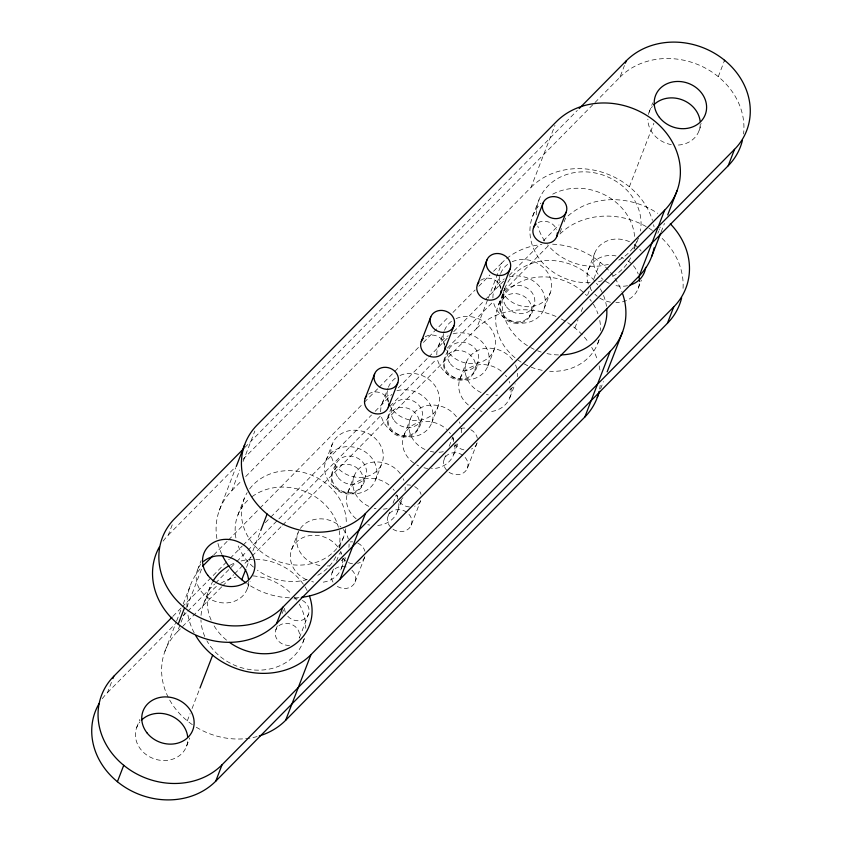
<?xml version="1.0" encoding="UTF-8"?>
<svg xmlns="http://www.w3.org/2000/svg" width="842" height="842" viewBox="0 0 842 842"><rect width="100%" height="100%" fill="white"/><g stroke="black" fill="none" stroke-linecap="round" stroke-linejoin="round"><path stroke-width="0.63" stroke-dasharray="4.21 3.16" d="M102.303 698.702A71.023 61.687 21.1 0 1 107.471 692.661L111.997 680.936M163.106 541.132A71.023 61.687 21.1 0 1 168.274 535.091L172.347 524.545M164.906 651.392L176.167 622.217M176.631 620.996L181.325 608.84M183.198 603.977L190.239 585.737M219.373 510.241L235.792 467.678M136.625 727.677L139.793 719.468M197.428 570.108L201.049 560.719M192.344 724.657A71.023 61.687 21.1 0 1 177.367 631.795L184.872 612.344M186.756 607.482L202.701 566.14M216.899 538.533A71.023 61.687 21.1 0 1 231.834 490.633L239.812 469.973M243.096 461.458L254.831 431.062M203.722 603.577L210.058 587.158M237.928 514.946L244.264 498.527M187.303 720.857L190.071 713.679M192.06 708.543L199.575 689.061M246.527 567.392L250.484 557.13M252.863 550.973L260.378 531.481M186.577 746.17L189.734 737.971M247.369 588.6L250.085 581.569M291.732 549.194L298.068 532.775M325.928 460.553L332.264 444.144M335.758 464.689C317.508 492.423 361.186 508.41 365.723 475.783M275.829 629.858L277.639 625.164M282.165 613.439L283.522 609.924M347.862 492.296L354.187 475.877M382.058 403.655L387.941 388.415M299.436 637.72L308.488 614.271M391.888 407.791C373.637 435.535 417.316 451.512 421.853 418.884M302.962 642.288L304.772 637.604M339.421 547.795L343.494 537.249M331.958 572.96L334.221 567.098M336.484 561.235L339.642 553.026M341.357 568.55L345.873 556.825M375.553 479.919A26.628 23.134 21.1 0 0 345.641 446.744A26.628 23.134 21.1 0 0 331.032 484.045A26.628 23.134 21.1 0 0 375.553 479.919L381.889 463.5A26.628 23.134 21.1 0 0 351.977 430.325A26.628 23.134 21.1 0 0 337.368 467.636A26.628 23.134 21.1 0 0 381.889 463.5M403.981 435.398L410.317 418.979M438.187 346.757L444.071 331.516M355.113 581.99L364.618 557.372M448.018 350.893C429.757 378.637 473.446 394.614 477.982 361.986M388.088 516.062L389.888 511.368M393.056 503.169L396.224 494.959M397.477 511.652L402.908 497.58M431.683 423.021L438.019 406.602M282.638 525.082L476.572 328.496L487.823 299.32M488.297 298.1L501.906 262.841A71.023 61.687 21.1 0 1 541.859 244.506M245.696 476.593L531.039 187.334L554.962 125.332M460.111 378.5L466.447 362.081M494.317 289.869L500.19 274.618M411.243 525.092A12.43 10.799 21.1 0 0 397.277 509.62A12.43 10.799 21.1 0 0 390.467 527.029A12.43 10.799 21.1 0 0 411.243 525.092L420.737 500.474M498.506 304.751L504.832 288.343M532.702 216.12L539.038 199.712M504.137 293.995C485.887 321.739 529.565 337.716 534.112 305.088M444.208 459.164L445.565 455.648M449.186 446.271L452.807 436.893M453.606 454.754L458.585 441.861M487.813 366.123L494.138 349.704M467.363 468.205A12.43 10.799 21.1 0 0 453.406 452.722A12.43 10.799 21.1 0 0 446.586 470.131A12.43 10.799 21.1 0 0 467.363 468.205L476.867 443.576M560.046 232.455L562.298 226.593M564.108 221.909L565.466 218.394A71.023 61.687 21.1 0 1 657.665 213.321M594.999 102.514L619.944 77.232L624.459 65.508M509.736 397.856L515.167 383.794M543.932 309.225L550.268 292.805M588.295 269.819L594.631 253.4M649.098 112.239L652.718 102.861M574.897 327.959L578.054 319.75M581.222 311.54L583.601 305.383M587.558 295.132L590.726 286.922M593.894 278.713L600.23 262.304M629.363 186.798L653.908 123.195M597.736 343.473L599.546 338.779M634.205 248.979L638.278 238.423A53.257 46.268 21.1 0 1 618.27 260.378M657.855 233.234L658.644 231.182M659.044 230.161L659.444 229.129M659.833 228.108L660.233 227.077M718.268 76.685L723.804 62.329M638.236 288.311L641.404 280.102M699.039 130.742L701.754 123.7M600.578 388.909L603.398 381.615M661.149 231.939L664.433 223.435M418.148 428.346A15.977 13.882 21.1 0 1 391.109 428.915A15.977 13.882 21.1 0 1 401.855 407.381A15.977 13.882 21.1 0 1 418.148 428.346L417.243 430.03M474.278 371.448A15.977 13.882 21.1 0 1 447.228 372.017A15.977 13.882 21.1 0 1 457.985 350.483A15.977 13.882 21.1 0 1 474.278 371.448L473.372 373.132M244.801 447.512L577.317 110.439M168.274 535.091L234.771 467.678M243.085 459.248L594.073 103.45M231.834 490.633L242.001 480.34M213.784 554.91L227.635 540.869M228.561 539.933L259.031 509.042M259.957 508.105L363.386 403.255M364.312 402.318L378.163 388.278M379.079 387.341L393.856 372.364M394.782 371.427L418.79 347.093M423.41 342.41L449.26 316.203M452.954 312.456L475.12 289.985M478.814 286.248L489.897 275.008M493.591 271.271L501.906 262.841M172.915 616.323L181.23 607.903M182.156 606.966L229.256 559.214M230.182 558.278L242.191 546.1M243.117 545.163L258.82 529.25M265.283 522.693L269.903 518.009M270.819 517.072L371.501 415.022M375.195 411.275L391.825 394.414M398.287 387.867L427.841 357.903M428.767 356.966L447.239 338.242M453.712 331.685L484.192 300.783M485.108 299.847L504.505 280.186M509.126 275.502L539.606 244.601M543.301 240.865L559.004 224.94M107.471 692.661L174.894 624.311M183.209 615.891L186.903 612.145M187.829 611.208L214.615 584.053M215.531 583.117L235.855 562.519M236.781 561.582L246.938 551.278M247.864 550.342L380.868 415.516M390.109 406.149L436.293 359.334M447.376 348.093L492.633 302.215M503.716 290.985L549.9 244.169M177.367 631.795L221.699 586.863M222.614 585.927L233.697 574.697M234.623 573.76L251.242 556.909M252.168 555.973L281.723 526.018M476.572 328.496A71.023 61.687 21.1 0 1 557.236 317.024M561.33 319.013A71.023 61.687 21.1 0 1 588.084 341.863M591.716 347.399A71.023 61.687 21.1 0 1 597.304 359.481M599.125 365.87A71.023 61.687 21.1 0 1 600.093 371.29M600.188 385.289A71.023 61.687 21.1 0 1 599.609 389.036M257.094 736.571A71.023 61.687 21.1 0 1 195.639 726.814M552.615 244.191A71.023 61.687 21.1 0 1 621.891 291.742M194.186 632.847A71.023 61.687 21.1 0 1 187.587 612.955M187.008 606.871A71.023 61.687 21.1 0 1 201.922 566.95M226.53 640.12A53.257 46.268 21.1 0 1 213.226 624.343M211.131 620.101A53.257 46.268 21.1 0 1 212.416 582.18M230.066 565.203A53.257 46.268 21.1 0 1 235.402 562.782M241.096 560.972A53.257 46.268 21.1 0 1 308.225 592.936M304.036 639.173A53.257 46.268 21.1 0 1 259.231 670.158A53.257 46.268 21.1 0 1 206.89 640.751M204.795 636.52A53.257 46.268 21.1 0 1 200.954 619.849M201.049 615.386A53.257 46.268 21.1 0 1 217.878 585.295M220.72 583.359A53.257 46.268 21.1 0 1 235.928 577.107M253.053 575.896A53.257 46.268 21.1 0 1 291.932 594.399M294.363 597.157A53.257 46.268 21.1 0 1 296.584 600.051M299.205 604.082A53.257 46.268 21.1 0 1 305.741 628.258M512.683 387.12A26.628 23.134 21.1 0 1 508.989 390.583M497.58 395.119A26.628 23.134 21.1 0 1 495.749 395.308M488.286 394.877A26.628 23.134 21.1 0 1 486.434 394.466M481.077 392.561A26.628 23.134 21.1 0 1 470.962 355.166A26.628 23.134 21.1 0 1 512.873 360.323M515.536 364.975A26.628 23.134 21.1 0 1 516.693 368.259M517.451 373.311A26.628 23.134 21.1 0 1 517.293 376.648M510.999 388.036A26.628 23.134 21.1 0 1 489.413 411.727M481.95 411.285A26.628 23.134 21.1 0 1 480.108 410.875M474.741 408.97A26.628 23.134 21.1 0 1 473.046 408.128M468.352 404.981A26.628 23.134 21.1 0 1 465.226 370.996A26.628 23.134 21.1 0 1 502.906 372.606M505.432 375.29A26.628 23.134 21.1 0 1 506.547 376.732M509.2 381.384A26.628 23.134 21.1 0 1 509.842 383.015M456.564 444.018A26.628 23.134 21.1 0 1 454.196 446.418M443.25 451.712A26.628 23.134 21.1 0 1 437.766 452.28M434.03 452.059A26.628 23.134 21.1 0 1 430.315 451.365M424.947 449.46A26.628 23.134 21.1 0 1 414.832 412.064A26.628 23.134 21.1 0 1 456.753 417.222M459.406 421.874A26.628 23.134 21.1 0 1 460.048 423.505M461.205 428.515A26.628 23.134 21.1 0 1 461.163 433.546M454.869 444.934A26.628 23.134 21.1 0 1 431.43 468.689M427.694 468.468A26.628 23.134 21.1 0 1 423.979 467.773M418.611 465.868A26.628 23.134 21.1 0 1 416.916 465.016M413.717 463.016A26.628 23.134 21.1 0 1 408.496 428.483A26.628 23.134 21.1 0 1 446.776 429.504M449.302 432.188A26.628 23.134 21.1 0 1 450.417 433.63M453.07 438.282A26.628 23.134 21.1 0 1 453.712 439.913M402.36 498.201A26.628 23.134 21.1 0 1 399.297 502.158M387.12 508.6A26.628 23.134 21.1 0 1 383.489 509.105M376.037 508.663A26.628 23.134 21.1 0 1 374.185 508.263M368.817 506.358A26.628 23.134 21.1 0 1 358.703 468.962A26.628 23.134 21.1 0 1 400.624 474.12M403.276 478.772A26.628 23.134 21.1 0 1 403.918 480.403M405.191 487.097A26.628 23.134 21.1 0 1 405.044 490.433M398.866 503.516A26.628 23.134 21.1 0 1 375.3 525.587M369.701 525.082A26.628 23.134 21.1 0 1 367.849 524.671M356.092 518.777A26.628 23.134 21.1 0 1 352.977 484.781A26.628 23.134 21.1 0 1 390.646 486.402M393.182 489.086A26.628 23.134 21.1 0 1 394.288 490.528M396.94 495.18A26.628 23.134 21.1 0 1 397.582 496.812M344.304 557.814A26.628 23.134 21.1 0 1 340.61 561.277M329.19 565.813A26.628 23.134 21.1 0 1 327.359 566.003M319.907 565.561A26.628 23.134 21.1 0 1 298.731 531.26M300.426 528.418A26.628 23.134 21.1 0 1 340.852 526.882M343.389 529.565A26.628 23.134 21.1 0 1 348.304 538.954M349.072 543.995A26.628 23.134 21.1 0 1 348.914 547.332M342.61 558.73A26.628 23.134 21.1 0 1 321.034 582.411M313.571 581.98A26.628 23.134 21.1 0 1 311.729 581.569M306.362 579.664A26.628 23.134 21.1 0 1 296.247 542.269A26.628 23.134 21.1 0 1 338.158 547.426M340.821 552.078A26.628 23.134 21.1 0 1 341.463 553.71M302.446 600.441A12.43 10.799 21.1 0 1 306.383 617.502A12.43 10.799 21.1 0 1 287.332 615.765M285.28 612.166A12.43 10.799 21.1 0 1 284.691 608.25M293.963 598.851A12.43 10.799 21.1 0 1 297.426 598.83M289.501 645.361A12.43 10.799 21.1 0 1 275.187 633.658A12.43 10.799 21.1 0 1 288.795 623.585A12.43 10.799 21.1 0 1 299.236 638.162M364.86 556.646A12.43 10.799 21.1 0 1 357.639 563.414M352.524 563.772A12.43 10.799 21.1 0 1 342.947 558.193M341.168 554.489A12.43 10.799 21.1 0 1 340.821 551.352M350.083 541.953A12.43 10.799 21.1 0 1 352.672 541.859M357.787 543.153A12.43 10.799 21.1 0 1 364.902 551.226M351.924 570.213A12.43 10.799 21.1 0 1 352.724 585.495A12.43 10.799 21.1 0 1 335.8 585.316M332.979 582.117A12.43 10.799 21.1 0 1 334.348 569.455A12.43 10.799 21.1 0 1 348.283 567.771M420.432 501.179A12.43 10.799 21.1 0 1 414.569 506.263M409.517 506.958A12.43 10.799 21.1 0 1 397.014 493.686M407.065 484.971A12.43 10.799 21.1 0 1 410.549 485.171M414.706 486.655A12.43 10.799 21.1 0 1 421.032 494.328M477.119 442.85A12.43 10.799 21.1 0 1 471.457 449.06M463.9 449.849A12.43 10.799 21.1 0 1 455.722 445.081M453.659 441.471A12.43 10.799 21.1 0 1 453.143 436.788M460.679 428.504A12.43 10.799 21.1 0 1 466.678 428.283M470.836 429.757A12.43 10.799 21.1 0 1 477.34 438.208M558.478 354.924A53.257 46.268 21.1 0 1 546.048 353.398M541.174 352.051A53.257 46.268 21.1 0 1 537.585 350.777M534.091 349.293A53.257 46.268 21.1 0 1 530.702 347.588M527.429 345.683A53.257 46.268 21.1 0 1 516.325 272.198A53.257 46.268 21.1 0 1 597.694 284.817M600.314 288.848A53.257 46.268 21.1 0 1 606.461 306.288M598.82 340.347A53.257 46.268 21.1 0 1 549.658 371.248M542.185 370.322A53.257 46.268 21.1 0 1 531.249 367.196M527.755 365.702A53.257 46.268 21.1 0 1 524.366 363.997M521.093 362.092A53.257 46.268 21.1 0 1 517.956 359.997M514.978 357.713A53.257 46.268 21.1 0 1 509.989 288.606A53.257 46.268 21.1 0 1 586.706 295.584M589.905 299.289A53.257 46.268 21.1 0 1 591.358 301.226M593.357 304.236A53.257 46.268 21.1 0 1 597.957 313.792M599.757 320.455A53.257 46.268 21.1 0 1 600.483 330.548M559.941 234.002A71.023 61.687 21.1 0 1 652.413 230.466M662.149 238.423A71.023 61.687 21.1 0 1 682.894 290.322M187.661 741.623A26.628 23.134 21.1 0 1 152.613 758.242A26.628 23.134 21.1 0 1 139.888 721.899M639.32 283.765A26.628 23.134 21.1 0 1 615.902 302.678M610.503 302.204A26.628 23.134 21.1 0 1 594.936 294.3M591.747 290.648A26.628 23.134 21.1 0 1 590.389 288.574M588.284 284.038A26.628 23.134 21.1 0 1 616.028 255.915M621.207 257.336A26.628 23.134 21.1 0 1 623.617 258.347M627.953 260.841A26.628 23.134 21.1 0 1 638.247 274.082M627.522 285.733A26.628 23.134 21.1 0 1 614.197 285.196M609.25 283.365A26.628 23.134 21.1 0 1 601.272 277.892M598.083 274.229A26.628 23.134 21.1 0 1 599.304 246.053A26.628 23.134 21.1 0 1 629.953 241.928M634.279 244.422A26.628 23.134 21.1 0 1 641.12 251.063M619.944 77.232A71.023 61.687 21.1 0 1 700.976 65.918A71.023 61.687 21.1 0 1 743.56 134.015M700.27 123.785A26.628 23.134 21.1 0 1 676.705 145.108M671.306 144.635A26.628 23.134 21.1 0 1 647.866 119.196M648.424 114.459A26.628 23.134 21.1 0 1 652.361 106.471M248.6 581.643A26.628 23.134 21.1 0 1 214.689 601.167A26.628 23.134 21.1 0 1 200.691 564.329M335.832 556.678A53.257 46.268 21.1 0 1 317.16 575.612M307.288 579.538A53.257 46.268 21.1 0 1 257.378 570.181M253.442 567.098A53.257 46.268 21.1 0 1 237.718 544.616M235.907 537.954A53.257 46.268 21.1 0 1 249.421 498.79M252.084 496.664A53.257 46.268 21.1 0 1 338.41 527.292M339.179 530.649A53.257 46.268 21.1 0 1 339.063 547.332M345.788 528.744A53.257 46.268 21.1 0 1 278.197 561.414A53.257 46.268 21.1 0 1 247.169 492.591M249.632 488.918A53.257 46.268 21.1 0 1 309.561 474.362A53.257 46.268 21.1 0 1 346.241 524.324M368.438 394.151A12.43 10.799 21.1 0 1 388.583 401.308M425.221 336.811A12.43 10.799 21.1 0 1 444.881 345.188M480.687 280.365A12.43 10.799 21.1 0 1 492.896 279.091A12.43 10.799 21.1 0 1 501.011 288.29M538.185 222.604A12.43 10.799 21.1 0 1 556.72 229.834M509.252 276.923A26.628 23.134 21.1 0 1 543.837 293.837A26.628 23.134 21.1 0 1 526.65 322.707A26.628 23.134 21.1 0 1 493.696 303.046M492.928 298.005A26.628 23.134 21.1 0 1 504.316 278.881M512.231 261.704A26.628 23.134 21.1 0 1 547.763 272.682A26.628 23.134 21.1 0 1 539.743 304.057A26.628 23.134 21.1 0 1 503.842 294.574M500.537 288.29A26.628 23.134 21.1 0 1 499.695 276.618M500.643 273.45A26.628 23.134 21.1 0 1 507.726 264.314M453.122 333.821A26.628 23.134 21.1 0 1 487.718 350.735A26.628 23.134 21.1 0 1 470.52 379.605A26.628 23.134 21.1 0 1 437.566 359.944M436.809 354.903A26.628 23.134 21.1 0 1 448.186 335.779M456.101 318.602A26.628 23.134 21.1 0 1 491.949 330.085A26.628 23.134 21.1 0 1 482.561 361.45A26.628 23.134 21.1 0 1 446.713 349.967M444.418 345.188A26.628 23.134 21.1 0 1 443.576 333.516M444.523 330.348A26.628 23.134 21.1 0 1 451.596 321.212M396.992 390.72A26.628 23.134 21.1 0 1 431.588 407.633A26.628 23.134 21.1 0 1 414.39 436.503A26.628 23.134 21.1 0 1 381.437 416.843M380.679 411.801A26.628 23.134 21.1 0 1 390.562 393.551M399.982 375.5A26.628 23.134 21.1 0 1 435.83 386.983A26.628 23.134 21.1 0 1 426.431 418.348A26.628 23.134 21.1 0 1 390.583 406.865M388.288 402.087A26.628 23.134 21.1 0 1 387.446 390.404M388.394 387.246A26.628 23.134 21.1 0 1 396.887 377.132M630.616 257.863A53.257 46.268 21.1 0 1 611.934 276.797M602.072 280.712A53.257 46.268 21.1 0 1 598.557 281.565M590.063 282.638A53.257 46.268 21.1 0 1 537.08 255.358A53.257 46.268 21.1 0 1 540.953 203.09M552.71 194.165A53.257 46.268 21.1 0 1 605.524 195.291A53.257 46.268 21.1 0 1 634.658 237.444M634.394 245.243A53.257 46.268 21.1 0 1 633.837 248.506M608.398 264.304A53.257 46.268 21.1 0 1 547.637 244.843M544.721 240.959A53.257 46.268 21.1 0 1 537.796 226.066M536.249 214.857A53.257 46.268 21.1 0 1 592.726 172.536A53.257 46.268 21.1 0 1 640.383 231.013M298.952 597.609A71.023 61.687 21.1 0 1 294.195 597.862M289.385 597.809A71.023 61.687 21.1 0 1 246.822 583.495M221.846 554.362A71.023 61.687 21.1 0 1 217.794 542.858M531.039 187.334A71.023 61.687 21.1 0 1 599.451 171.442A71.023 61.687 21.1 0 1 652.466 220.436M653.592 224.709A71.023 61.687 21.1 0 1 654.045 226.877M362.018 485.245L361.113 486.929L362.018 485.245A15.977 13.882 21.1 0 0 345.736 464.279A15.977 13.882 21.1 0 0 334.979 485.802A15.977 13.882 21.1 0 0 362.018 485.245M530.407 314.55L529.492 316.234L530.407 314.55A15.977 13.882 21.1 0 0 514.115 293.584A15.977 13.882 21.1 0 0 503.358 315.118A15.977 13.882 21.1 0 0 530.407 314.55M338.147 477.603A15.977 13.882 21.1 0 0 365.186 477.035A15.977 13.882 21.1 0 0 348.893 456.069A15.977 13.882 21.1 0 0 338.147 477.603M394.267 420.705A15.977 13.882 21.1 0 0 421.316 420.137A15.977 13.882 21.1 0 0 405.023 399.171A15.977 13.882 21.1 0 0 394.267 420.705M450.396 363.807A15.977 13.882 21.1 0 0 477.446 363.239A15.977 13.882 21.1 0 0 461.153 342.273A15.977 13.882 21.1 0 0 450.396 363.807M506.526 306.909A15.977 13.882 21.1 0 0 533.565 306.341A15.977 13.882 21.1 0 0 517.283 285.375A15.977 13.882 21.1 0 0 506.526 306.909"/><path stroke-width="1.26" d="M112.902 678.599L113.796 676.252L171.989 617.26M236.265 466.468L244.706 444.587M117.406 781.723L123.732 765.315A71.023 61.687 21.1 0 1 113.796 676.252M178.209 624.154L184.535 607.735A71.023 61.687 21.1 0 1 174.599 518.683L243.875 448.449M199.975 688.03L212.637 655.202M241.77 579.696L245.738 569.445M260.778 530.46L267.103 514.041A71.023 61.687 21.1 0 1 257.168 424.978L556.373 121.68A71.023 61.687 21.1 0 1 654.697 121.143A71.023 61.687 21.1 0 1 664.633 210.205L639.299 275.86L340.094 579.159A71.023 61.687 21.1 0 1 301.31 597.367M99.093 703.575A71.023 61.687 21.1 0 0 123.648 786.333A71.023 61.687 21.1 0 0 215.731 781.187L222.056 764.768L673.726 306.909A71.023 61.687 21.1 0 0 670.306 223.825M159.306 547.037A71.023 61.687 21.1 0 0 185.019 629.142A71.023 61.687 21.1 0 0 276.534 623.606L282.859 607.198L734.529 149.339A71.023 61.687 21.1 0 0 724.594 60.277A71.023 61.687 21.1 0 0 626.269 60.813L579.17 108.565M365.133 398.424L374.637 373.795M388.288 407.454L397.792 382.836A12.43 10.799 21.1 0 0 383.826 367.354A12.43 10.799 21.1 0 0 377.016 384.762A12.43 10.799 21.1 0 0 397.792 382.836M421.263 341.526L430.757 316.908M259.283 735.95A71.023 61.687 21.1 0 0 285.627 720.32L310.961 654.666L610.166 351.367A71.023 61.687 21.1 0 0 622.638 293.826M340.094 579.159L365.428 513.504L664.633 210.205M444.418 350.556L453.912 325.938A12.43 10.799 21.1 0 0 439.956 310.456A12.43 10.799 21.1 0 0 433.146 327.864A12.43 10.799 21.1 0 0 453.912 325.938M477.382 284.628L486.887 260.01M500.548 293.658L510.042 269.04A12.43 10.799 21.1 0 0 496.085 253.558A12.43 10.799 21.1 0 0 489.265 270.966A12.43 10.799 21.1 0 0 510.042 269.04M533.512 227.729L543.016 203.111M556.667 236.76L566.171 212.142A12.43 10.799 21.1 0 0 552.215 196.66A12.43 10.799 21.1 0 0 545.395 214.078A12.43 10.799 21.1 0 0 566.171 212.142M625.364 63.161L626.269 60.813M285.627 720.32L584.832 417.022L610.166 351.367M724.204 61.298L724.594 60.277M597.294 397.413L599.641 391.341M607.145 371.89L622.627 331.759M651.761 256.263L660.675 233.16M667.717 214.92L677.094 190.608M215.731 781.187L667.401 323.317L673.726 306.909M276.534 623.606L728.204 165.748L734.529 149.339M202.701 566.14L212.858 555.846M599.083 391.498A71.023 61.687 21.1 0 1 584.832 417.022M310.961 654.666A71.023 61.687 21.1 0 1 195.818 635.763M309.509 596.199A53.257 46.268 21.1 0 1 290.816 646.993A53.257 46.268 21.1 0 1 229.519 642.404M212.963 581.233A53.257 46.268 21.1 0 1 229.045 565.761M606.703 308.54A53.257 46.268 21.1 0 1 560.961 354.914M681.652 297.805A71.023 61.687 21.1 0 1 667.401 323.317M222.056 764.768A71.023 61.687 21.1 0 1 123.732 765.315M141.298 720.331A26.628 23.134 21.1 0 1 169.137 715.047A26.628 23.134 21.1 0 1 187.671 736.782M638.931 276.481A26.628 23.134 21.1 0 1 639.467 281.354M645.656 267.346A26.628 23.134 21.1 0 1 630.016 285.112M282.859 607.198A71.023 61.687 21.1 0 1 184.535 607.735M742.455 140.225A71.023 61.687 21.1 0 1 728.204 165.748M653.771 104.892A26.628 23.134 21.1 0 1 681.61 99.619A26.628 23.134 21.1 0 1 700.144 121.343M203.669 561.309A26.628 23.134 21.1 0 1 231.066 557.899A26.628 23.134 21.1 0 1 248.474 579.212M388.93 403.655A12.43 10.799 21.1 0 1 373.195 413.148A12.43 10.799 21.1 0 1 366.712 395.772M445.06 346.757A12.43 10.799 21.1 0 1 428.904 356.092A12.43 10.799 21.1 0 1 423.368 338.295M501.179 290.648A12.43 10.799 21.1 0 1 485.034 299.194A12.43 10.799 21.1 0 1 478.961 281.975M557.32 232.971A12.43 10.799 21.1 0 1 540.743 242.128A12.43 10.799 21.1 0 1 536.196 223.961M365.428 513.504A71.023 61.687 21.1 0 1 267.103 514.041M654.076 247.874A71.023 61.687 21.1 0 1 639.299 275.86M245.78 582.769A71.023 61.687 21.1 0 1 222.32 555.362M146.929 732.782A26.628 23.134 21.1 0 0 192.008 731.845A26.628 23.134 21.1 0 0 164.853 696.902A26.628 23.134 21.1 0 0 146.929 732.782M659.402 117.354A26.628 23.134 21.1 0 0 704.48 116.406A26.628 23.134 21.1 0 0 677.326 81.464A26.628 23.134 21.1 0 0 659.402 117.354M207.732 575.212A26.628 23.134 21.1 0 0 252.81 574.276A26.628 23.134 21.1 0 0 225.656 539.333A26.628 23.134 21.1 0 0 207.732 575.212"/></g></svg>
